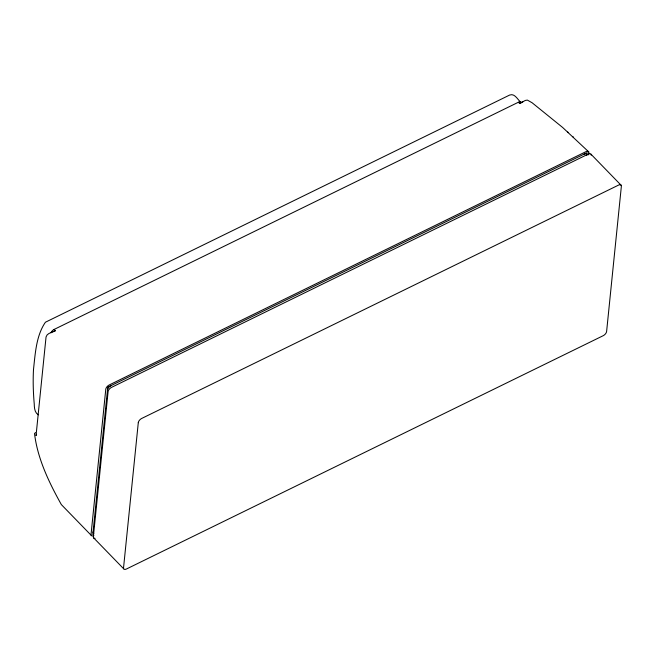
<?xml version="1.0" encoding="UTF-8"?>
<svg xmlns="http://www.w3.org/2000/svg" width="664" height="664" viewBox="0 0 664 664"><rect width="100%" height="100%" fill="white"/><g stroke="black" fill="none" stroke-linecap="round" stroke-linejoin="round"><path stroke-width="1" d="M92.811 534.553L107.775 387.212L587.092 152.654L586.818 155.343A3.909 2.05 -44.2 0 0 583.955 154.189M588.653 154.87L588.868 152.803A3.909 2.05 -44.2 0 0 586.005 151.649L109.195 384.979A3.909 2.05 -44.2 0 0 105.784 389.204L91.043 534.395A3.909 2.05 -44.2 0 0 93.906 535.549M36.586 434.231L36.039 435.584L46.048 336.972C47.086 332.805 52.298 332.664 55.353 330.68L54.141 329.427A3.909 2.05 -44.2 0 0 51.07 332.506L51.286 332.614M38.263 414.851C34.611 412.427 34.345 407.97 34.246 404.011C33.241 392.532 32.868 380.987 33.499 369.474C35.258 353.655 36.18 335.586 45.426 322.223L509.678 95.035C515.04 92.968 517.804 100.239 521.29 102.646L519.613 103.493L518.393 102.239L54.141 329.427M35.499 432.613L34.52 433.517C37.474 458.583 49.061 482.595 61.345 504.59L91.175 535.308M51.012 332.747L51.601 332.241M521.539 102.488L525.265 100.447L527.357 100.098L532.047 102.712L562.64 127.471L588.727 151.89M52.406 331.892L55.353 330.68L54.739 330.713M519.621 103.21L520.891 102.596M519.613 103.493L522.751 101.957L522.128 101.982M572.858 136.684L573.513 137.29M567.753 132.02L568.417 132.634M591.051 154.28L621.23 185.364M93.491 537.699L123.67 568.782M107.502 389.901A3.909 2.05 -44.2 0 1 110.913 385.676M93.807 533.316A3.909 2.05 -44.2 0 1 93.085 531.864M518.393 102.239A3.909 2.05 -44.2 0 1 521.124 102.48M95.043 538.33A3.909 2.05 -44.2 0 1 93.358 536.786L108.108 391.594A3.909 2.05 -44.2 0 1 111.519 387.369L588.321 154.04A3.909 2.05 -44.2 0 1 591.184 155.193M138.286 422.677L123.537 567.869A3.909 2.05 -44.2 0 0 126.401 569.023L603.202 335.693A3.909 2.05 -44.2 0 0 606.614 331.469L621.363 186.277A3.909 2.05 -44.2 0 0 618.499 185.123L141.689 418.453A3.909 2.05 -44.2 0 0 138.286 422.677"/></g></svg>
